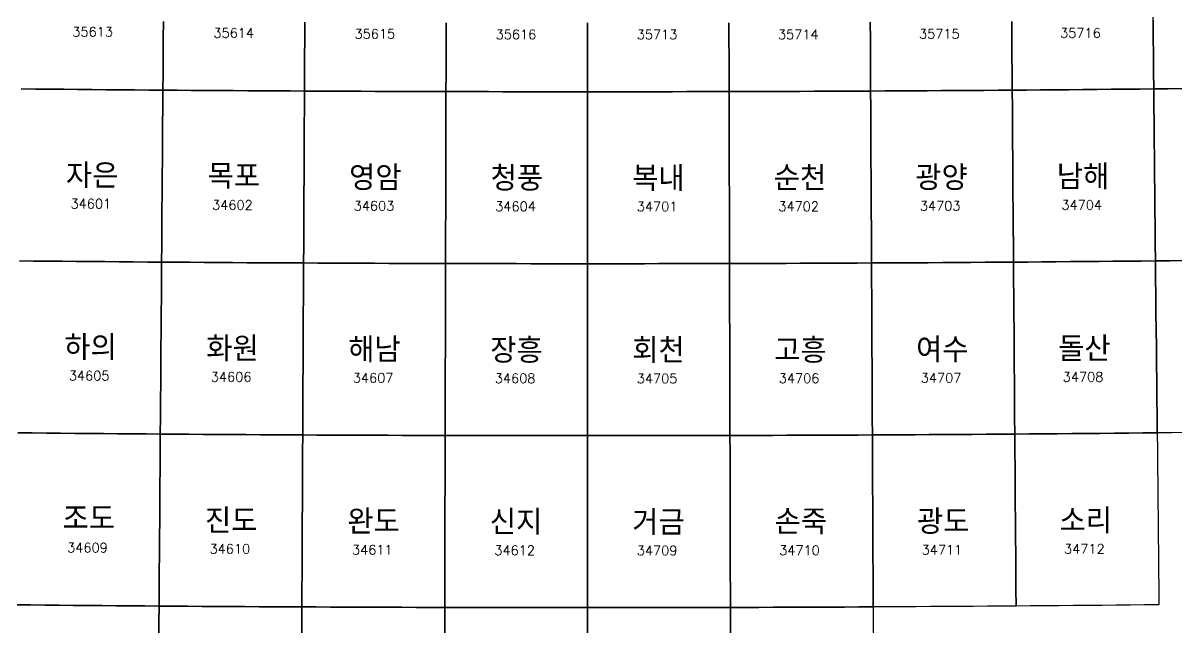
# Model space of a CAD drawing. Extents: x 14422 to 448761, y 61889 to 684321.
# Drawn here: x 108989 to 294865, y 180777 to 278172 of the extents above; entities that cross this region are included whole.
import ezdxf
from ezdxf.enums import TextEntityAlignment as Align

# ---------------------------------------------------------------- set-up
doc = ezdxf.new("R2010")
doc.units = 0
doc.header["$MEASUREMENT"] = 0
for name, color, linetype in [('G50', 7, 'CONTINUOUS'), ('N50000', 7, 'CONTINUOUS'), ('T50000', 250, 'CONTINUOUS')]:
    doc.layers.add(name, color=color, linetype=linetype)
doc.styles.add('GHS', font='romans.shx', dxfattribs={"bigfont": 'GHS.SHX'})

msp = doc.modelspace()

# ---------------------------------------------------------------- linework, layer by layer
at = {"layer": 'G50', "linetype": 'Continuous'}
for points in [[(295854.43, 267598.7), (293572.09, 267575), (291289.76, 267551.84), (291261.99, 270325.52), (291234.19, 273099.19), (291206.38, 275872.87), (291178.56, 278646.58), (291150.71, 281420.3), (291122.83, 284194.02), (291094.95, 286967.73), (291067.05, 289741.48), (291039.14, 292515.23), (291011.21, 295289.02), (293286.56, 295312.22), (295561.93, 295336)], [(131616.61, 278446.39), (131595.73, 275672.76), (131574.88, 272899.13), (131554.03, 270125.52), (131533.2, 267351.92), (129250.92, 267369.34), (126968.65, 267387.33), (124686.36, 267405.9), (122404.07, 267425.04), (120121.78, 267444.74), (117839.48, 267465.02), (115557.18, 267485.87), (113274.87, 267507.29), (110992.55, 267529.29), (108710.23, 267551.85)], [(154411.32, 278303.41), (154397.4, 275529.82), (154383.5, 272756.24), (154369.6, 269982.67), (154355.72, 267209.12), (152073.48, 267220.83), (149791.24, 267233.11), (147509, 267245.96), (145226.75, 267259.38), (142944.5, 267273.38), (140662.25, 267287.94), (138379.99, 267303.08), (136097.73, 267318.79), (133815.47, 267335.07), (131533.2, 267351.92), (131554.03, 270125.52), (131574.88, 272899.13), (131595.73, 275672.76), (131616.61, 278446.39)], [(177205.73, 278217.63), (177198.78, 275444.06), (177191.82, 272670.51), (177184.88, 269896.97), (177177.93, 267123.44), (174895.72, 267129.44), (172613.51, 267136.01), (170331.29, 267143.15), (168049.07, 267150.86), (165766.85, 267159.14), (163484.63, 267167.99), (161202.41, 267177.42), (158920.18, 267187.41), (156637.95, 267197.98), (154355.72, 267209.12), (154369.6, 269982.67), (154383.5, 272756.24), (154397.4, 275529.82), (154411.32, 278303.41)], [(222794.27, 278217.63), (222801.22, 275444.06), (222808.18, 272670.51), (222815.12, 269896.97), (222822.07, 267123.44), (220539.86, 267118.01), (218257.65, 267113.16), (215975.44, 267108.88), (213693.23, 267105.16), (211411.02, 267102.02), (209128.82, 267099.45), (206846.61, 267097.45), (204564.41, 267096.02), (202282.2, 267095.17), (200000, 267094.88), (200000, 269868.4), (200000, 272641.93), (200000, 275415.48), (200000, 278189.03)], [(245588.68, 278303.41), (245602.6, 275529.82), (245616.5, 272756.24), (245630.4, 269982.67), (245644.28, 267209.12), (243362.05, 267197.98), (241079.82, 267187.41), (238797.59, 267177.42), (236515.37, 267167.99), (234233.15, 267159.14), (231950.93, 267150.86), (229668.71, 267143.15), (227386.49, 267136.01), (225104.28, 267129.44), (222822.07, 267123.44), (222815.12, 269896.97), (222808.18, 272670.51), (222801.22, 275444.06), (222794.27, 278217.63)], [(268383.39, 278446.39), (268404.27, 275672.76), (268425.12, 272899.13), (268445.97, 270125.52), (268466.8, 267351.92), (266184.53, 267335.07), (263902.27, 267318.79), (261620.01, 267303.08), (259337.75, 267287.94), (257055.5, 267273.38), (254773.25, 267259.38), (252491, 267245.96), (250208.76, 267233.11), (247926.52, 267220.83), (245644.28, 267209.12), (245630.4, 269982.67), (245616.5, 272756.24), (245602.6, 275529.82), (245588.68, 278303.41)], [(291178.55, 278646.58), (291206.38, 275872.88), (291234.2, 273099.19), (291261.99, 270325.52), (291289.77, 267551.85), (289007.45, 267529.29), (286725.13, 267507.29), (284442.82, 267485.87), (282160.52, 267465.02), (279878.22, 267444.74), (277595.93, 267425.04), (275313.64, 267405.9), (273031.35, 267387.33), (270749.08, 267369.34), (268466.8, 267351.92), (268445.97, 270125.52), (268425.12, 272899.13), (268404.27, 275672.76), (268383.39, 278446.39)], [(108710.23, 267551.85), (110992.55, 267529.29), (113274.87, 267507.29), (115557.18, 267485.87), (117839.48, 267465.02), (120121.78, 267444.74), (122404.07, 267425.04), (124686.36, 267405.9), (126968.65, 267387.33), (129250.92, 267369.34), (131533.2, 267351.92), (131512.38, 264578.33), (131491.57, 261804.75), (131470.78, 259031.18), (131450, 256257.62), (131429.23, 253484.08), (131408.48, 250710.54), (131387.74, 247937.02), (131367.01, 245163.51), (131346.3, 242390.01), (131325.6, 239616.52), (129036.4, 239633.88), (126747.2, 239651.82), (124458, 239670.32), (122168.78, 239689.4), (119879.57, 239709.04), (117590.35, 239729.26), (115301.12, 239750.04), (113011.89, 239771.39), (110722.65, 239793.31), (108433.41, 239815.8)], [(296145.1, 239862.5), (293855.84, 239838.87), (291566.59, 239815.8), (291538.98, 242589.36), (291511.36, 245362.94), (291483.73, 248136.5), (291456.07, 250910.09), (291428.4, 253683.69), (291400.7, 256457.3), (291373, 259230.92), (291345.27, 262004.55), (291317.53, 264778.2), (291289.76, 267551.84), (293572.09, 267575), (295854.43, 267598.7)], [(108433.41, 239815.8), (110722.65, 239793.31), (113011.89, 239771.39), (115301.12, 239750.04), (117590.35, 239729.26), (119879.57, 239709.04), (122168.78, 239689.4), (124458, 239670.32), (126747.2, 239651.82), (129036.4, 239633.88), (131325.6, 239616.52), (131304.91, 236843.04), (131284.23, 234069.57), (131263.57, 231296.12), (131242.92, 228522.67), (131222.29, 225749.24), (131201.66, 222975.81), (131181.05, 220202.4), (131160.46, 217429), (131139.87, 214655.61), (131119.3, 211882.24), (128823.23, 211899.55), (126527.15, 211917.42), (124231.07, 211935.86), (121934.98, 211954.88), (119638.89, 211974.45), (117342.79, 211994.6), (115046.68, 212015.32), (112750.57, 212036.6), (110454.46, 212058.45), (108158.33, 212080.86)], [(296433.93, 212127.41), (294137.8, 212103.86), (291841.66, 212080.86), (291814.23, 214854.31), (291786.79, 217627.76), (291759.33, 220401.23), (291731.84, 223174.71), (291704.34, 225948.2), (291676.83, 228721.7), (291649.3, 231495.2), (291621.74, 234268.73), (291594.17, 237042.27), (291566.59, 239815.8), (293855.84, 239838.87), (296145.1, 239862.5)], [(108158.33, 212080.86), (110454.46, 212058.45), (112750.57, 212036.6), (115046.68, 212015.32), (117342.79, 211994.6), (119638.89, 211974.45), (121934.98, 211954.88), (124231.07, 211935.86), (126527.15, 211917.42), (128823.23, 211899.55), (131119.3, 211882.24), (131098.75, 209108.87), (131078.2, 206335.51), (131057.67, 203562.17), (131037.15, 200788.84), (131016.65, 198015.52), (130996.16, 195242.21), (130975.68, 192468.91), (130955.21, 189695.62), (130934.76, 186922.34), (130914.32, 184149.07), (128611.42, 184166.32), (126308.51, 184184.14), (124005.59, 184202.52), (121702.67, 184221.47), (119399.74, 184240.98), (117096.8, 184261.06), (114793.86, 184281.7), (112490.92, 184302.91), (110187.97, 184324.68), (107885.01, 184347.03)], [(107830.56, 178800.39), (107857.77, 181573.7), (107885.01, 184347.03), (110187.97, 184324.68), (112490.92, 184302.91), (114793.86, 184281.7), (117096.8, 184261.06), (119399.74, 184240.98), (121702.67, 184221.47), (124005.59, 184202.52), (126308.51, 184184.14), (128611.42, 184166.32), (130914.32, 184149.07), (130893.9, 181375.82), (130873.49, 178602.57)], [(130873.49, 178602.57), (130893.9, 181375.82), (130914.32, 184149.07), (133217.23, 184132.39), (135520.12, 184116.27), (137823.02, 184100.72), (140125.9, 184085.73), (142428.79, 184071.31), (144731.67, 184057.46), (147034.55, 184044.16), (149337.42, 184031.44), (151640.29, 184019.28), (153943.15, 184007.69), (153929.54, 181234.48), (153915.93, 178461.29)], [(153915.93, 178461.29), (153929.54, 181234.48), (153943.15, 184007.69), (156246.02, 183996.66), (158548.87, 183986.2), (160851.73, 183976.3), (163154.58, 183966.97), (165457.44, 183958.2), (167760.28, 183950), (170063.13, 183942.37), (172365.97, 183935.3), (174668.82, 183928.8), (176971.66, 183922.86), (176964.85, 181149.68), (176958.05, 178376.52)], [(176958.05, 178376.52), (176964.85, 181149.68), (176971.66, 183922.86), (179274.5, 183917.49), (181577.33, 183912.68), (183880.17, 183908.44), (186183, 183904.76), (188485.84, 183901.65), (190788.67, 183899.11), (193091.5, 183897.13), (195394.34, 183895.72), (197697.17, 183894.87), (200000, 183894.58), (200000, 181121.42), (200000, 178348.26)], [(200000, 178348.26), (200000, 181121.42), (200000, 183894.58), (202302.83, 183894.87), (204605.66, 183895.72), (206908.5, 183897.13), (209211.33, 183899.11), (211514.16, 183901.65), (213817, 183904.76), (216119.83, 183908.44), (218422.67, 183912.68), (220725.5, 183917.49), (223028.34, 183922.86), (223035.15, 181149.68), (223041.95, 178376.52)], [(223041.95, 178376.52), (223035.15, 181149.68), (223028.34, 183922.86), (225331.18, 183928.8), (227634.03, 183935.3), (229936.87, 183942.37), (232239.72, 183950), (234542.56, 183958.2), (236845.42, 183966.97), (239148.27, 183976.3), (241451.13, 183986.2), (243753.98, 183996.66), (246056.85, 184007.69), (246070.46, 181234.48), (246084.07, 178461.29)]]:
    msp.add_lwpolyline(points, dxfattribs=at)
at = {"layer": 'G50', "color": 1, "linetype": 'Continuous'}
msp.add_lwpolyline([(200000, 278189.03), (200000, 275415.48), (200000, 272641.93), (200000, 269868.4), (200000, 267094.88), (197717.8, 267095.17), (195435.59, 267096.02), (193153.39, 267097.45), (190871.18, 267099.45), (188588.98, 267102.02), (186306.77, 267105.16), (184024.56, 267108.88), (181742.35, 267113.16), (179460.14, 267118.01), (177177.93, 267123.44), (177184.88, 269896.97), (177191.82, 272670.51), (177198.78, 275444.06), (177205.73, 278217.63)], dxfattribs=at)
at = {"layer": 'G50', "linetype": 'Continuous'}
for points in [[(131533.2, 267351.92), (133815.47, 267335.07), (136097.73, 267318.79), (138379.99, 267303.08), (140662.25, 267287.94), (142944.5, 267273.38), (145226.75, 267259.38), (147509, 267245.96), (149791.24, 267233.11), (152073.48, 267220.83), (154355.72, 267209.12), (154341.84, 264435.57), (154327.97, 261662.04), (154314.11, 258888.52), (154300.25, 256115.01), (154286.41, 253341.51), (154272.57, 250568.02), (154258.75, 247794.54), (154244.93, 245021.07), (154231.12, 242247.62), (154217.32, 239474.18), (151928.16, 239485.85), (149639, 239498.09), (147349.84, 239510.9), (145060.68, 239524.28), (142771.51, 239538.23), (140482.33, 239552.75), (138193.15, 239567.84), (135903.97, 239583.49), (133614.79, 239599.72), (131325.6, 239616.52), (131346.3, 242390.01), (131367.01, 245163.51), (131387.74, 247937.02), (131408.48, 250710.54), (131429.23, 253484.08), (131450, 256257.62), (131470.78, 259031.18), (131491.57, 261804.75), (131512.38, 264578.33)], [(154355.72, 267209.12), (156637.95, 267197.98), (158920.18, 267187.41), (161202.41, 267177.42), (163484.63, 267167.99), (165766.85, 267159.14), (168049.07, 267150.86), (170331.29, 267143.15), (172613.51, 267136.01), (174895.72, 267129.44), (177177.93, 267123.44), (177170.99, 264349.92), (177164.06, 261576.42), (177157.13, 258802.92), (177150.2, 256029.44), (177143.28, 253255.97), (177136.36, 250482.51), (177129.45, 247709.06), (177122.54, 244935.62), (177115.64, 242162.19), (177108.74, 239388.78), (174819.6, 239394.75), (172530.47, 239401.3), (170241.34, 239408.42), (167952.2, 239416.1), (165663.06, 239424.36), (163373.92, 239433.18), (161084.77, 239442.58), (158795.62, 239452.54), (156506.47, 239463.08), (154217.32, 239474.18), (154231.12, 242247.62), (154244.93, 245021.07), (154258.75, 247794.54), (154272.57, 250568.02), (154286.41, 253341.51), (154300.25, 256115.01), (154314.11, 258888.52), (154327.97, 261662.04), (154341.84, 264435.57)], [(177177.93, 267123.44), (179460.14, 267118.01), (181742.35, 267113.16), (184024.56, 267108.88), (186306.77, 267105.16), (188588.98, 267102.02), (190871.18, 267099.45), (193153.39, 267097.45), (195435.59, 267096.02), (197717.8, 267095.17), (200000, 267094.88), (200000, 264321.37), (200000, 261547.88), (200000, 258774.39), (200000, 256000.92), (200000, 253227.45), (200000, 250454), (200000, 247680.56), (200000, 244907.13), (200000, 242133.72), (200000, 239360.31), (197710.88, 239360.6), (195421.75, 239361.45), (193132.63, 239362.87), (190843.5, 239364.87), (188554.38, 239367.43), (186265.25, 239370.56), (183976.13, 239374.26), (181687, 239378.53), (179397.87, 239383.37), (177108.74, 239388.78), (177115.64, 242162.19), (177122.54, 244935.62), (177129.45, 247709.06), (177136.36, 250482.51), (177143.28, 253255.97), (177150.2, 256029.44), (177157.13, 258802.92), (177164.06, 261576.42), (177170.99, 264349.92)], [(200000, 267094.88), (202282.2, 267095.17), (204564.41, 267096.02), (206846.61, 267097.45), (209128.82, 267099.45), (211411.02, 267102.02), (213693.23, 267105.16), (215975.44, 267108.88), (218257.65, 267113.16), (220539.86, 267118.01), (222822.07, 267123.44), (222829.01, 264349.92), (222835.94, 261576.42), (222842.87, 258802.92), (222849.8, 256029.44), (222856.72, 253255.97), (222863.64, 250482.51), (222870.55, 247709.06), (222877.46, 244935.62), (222884.36, 242162.19), (222891.26, 239388.78), (220602.13, 239383.37), (218313, 239378.53), (216023.87, 239374.26), (213734.75, 239370.56), (211445.62, 239367.43), (209156.5, 239364.87), (206867.37, 239362.87), (204578.25, 239361.45), (202289.12, 239360.6), (200000, 239360.31), (200000, 242133.72), (200000, 244907.13), (200000, 247680.56), (200000, 250454), (200000, 253227.45), (200000, 256000.92), (200000, 258774.39), (200000, 261547.88), (200000, 264321.37)], [(222822.07, 267123.44), (225104.28, 267129.44), (227386.49, 267136.01), (229668.71, 267143.15), (231950.93, 267150.86), (234233.15, 267159.14), (236515.37, 267167.99), (238797.59, 267177.42), (241079.82, 267187.41), (243362.05, 267197.98), (245644.28, 267209.12), (245658.16, 264435.57), (245672.03, 261662.04), (245685.89, 258888.52), (245699.75, 256115.01), (245713.59, 253341.51), (245727.43, 250568.02), (245741.25, 247794.54), (245755.07, 245021.07), (245768.88, 242247.62), (245782.68, 239474.18), (243493.53, 239463.08), (241204.38, 239452.54), (238915.23, 239442.58), (236626.08, 239433.18), (234336.94, 239424.36), (232047.8, 239416.1), (229758.66, 239408.42), (227469.53, 239401.3), (225180.4, 239394.75), (222891.26, 239388.78), (222884.36, 242162.19), (222877.46, 244935.62), (222870.55, 247709.06), (222863.64, 250482.51), (222856.72, 253255.97), (222849.8, 256029.44), (222842.87, 258802.92), (222835.94, 261576.42), (222829.01, 264349.92)], [(245644.28, 267209.12), (247926.52, 267220.83), (250208.76, 267233.11), (252491, 267245.96), (254773.25, 267259.38), (257055.5, 267273.38), (259337.75, 267287.94), (261620.01, 267303.08), (263902.27, 267318.79), (266184.53, 267335.07), (268466.8, 267351.92), (268487.62, 264578.33), (268508.43, 261804.75), (268529.22, 259031.18), (268550, 256257.62), (268570.77, 253484.08), (268591.52, 250710.54), (268612.26, 247937.02), (268632.99, 245163.51), (268653.7, 242390.01), (268674.4, 239616.52), (266385.21, 239599.72), (264096.03, 239583.49), (261806.85, 239567.84), (259517.67, 239552.75), (257228.49, 239538.23), (254939.32, 239524.28), (252650.16, 239510.9), (250361, 239498.09), (248071.84, 239485.85), (245782.68, 239474.18), (245768.88, 242247.62), (245755.07, 245021.07), (245741.25, 247794.54), (245727.43, 250568.02), (245713.59, 253341.51), (245699.75, 256115.01), (245685.89, 258888.52), (245672.03, 261662.04), (245658.16, 264435.57)], [(268466.8, 267351.92), (270749.08, 267369.34), (273031.35, 267387.33), (275313.64, 267405.9), (277595.93, 267425.04), (279878.22, 267444.74), (282160.52, 267465.02), (284442.82, 267485.87), (286725.13, 267507.29), (289007.45, 267529.29), (291289.77, 267551.85), (291317.53, 264778.2), (291345.27, 262004.55), (291373, 259230.92), (291400.71, 256457.3), (291428.4, 253683.69), (291456.07, 250910.09), (291483.73, 248136.5), (291511.37, 245362.93), (291538.99, 242589.36), (291566.59, 239815.8), (289277.35, 239793.31), (286988.11, 239771.39), (284698.88, 239750.04), (282409.65, 239729.26), (280120.43, 239709.04), (277831.22, 239689.4), (275542, 239670.32), (273252.8, 239651.82), (270963.6, 239633.88), (268674.4, 239616.52), (268653.7, 242390.01), (268632.99, 245163.51), (268612.26, 247937.02), (268591.52, 250710.54), (268570.77, 253484.08), (268550, 256257.62), (268529.22, 259031.18), (268508.43, 261804.75), (268487.62, 264578.33)], [(268674.4, 239616.52), (270963.6, 239633.88), (273252.8, 239651.82), (275542, 239670.32), (277831.22, 239689.4), (280120.43, 239709.04), (282409.65, 239729.26), (284698.88, 239750.04), (286988.11, 239771.39), (289277.35, 239793.31), (291566.59, 239815.8), (291594.18, 237042.26), (291621.75, 234268.73), (291649.3, 231495.21), (291676.83, 228721.7), (291704.35, 225948.2), (291731.85, 223174.71), (291759.33, 220401.23), (291786.79, 217627.76), (291814.24, 214854.31), (291841.67, 212080.86), (289545.54, 212058.45), (287249.43, 212036.6), (284953.32, 212015.32), (282657.21, 211994.6), (280361.11, 211974.45), (278065.02, 211954.88), (275768.93, 211935.86), (273472.85, 211917.42), (271176.77, 211899.55), (268880.7, 211882.24), (268860.13, 214655.61), (268839.54, 217429), (268818.95, 220202.4), (268798.34, 222975.81), (268777.71, 225749.24), (268757.08, 228522.67), (268736.43, 231296.12), (268715.77, 234069.57), (268695.09, 236843.04)], [(131325.6, 239616.52), (133614.79, 239599.72), (135903.97, 239583.49), (138193.15, 239567.84), (140482.33, 239552.75), (142771.51, 239538.23), (145060.68, 239524.28), (147349.84, 239510.9), (149639, 239498.09), (151928.16, 239485.85), (154217.32, 239474.18), (154203.53, 236700.75), (154189.75, 233927.33), (154175.97, 231153.92), (154162.21, 228380.52), (154148.45, 225607.13), (154134.7, 222833.76), (154120.96, 220060.39), (154107.23, 217287.04), (154093.51, 214513.7), (154079.8, 211740.37), (151783.77, 211752), (149487.73, 211764.2), (147191.69, 211776.97), (144895.65, 211790.31), (142599.6, 211804.21), (140303.55, 211818.68), (138007.49, 211833.72), (135711.43, 211849.32), (133415.37, 211865.5), (131119.3, 211882.24), (131139.87, 214655.61), (131160.46, 217429), (131181.05, 220202.4), (131201.66, 222975.81), (131222.29, 225749.24), (131242.92, 228522.67), (131263.57, 231296.12), (131284.23, 234069.57), (131304.91, 236843.04)], [(154217.32, 239474.18), (156506.47, 239463.08), (158795.62, 239452.54), (161084.77, 239442.58), (163373.92, 239433.18), (165663.06, 239424.36), (167952.2, 239416.1), (170241.34, 239408.42), (172530.47, 239401.3), (174819.6, 239394.75), (177108.74, 239388.78), (177101.84, 236615.37), (177094.95, 233841.98), (177088.06, 231068.6), (177081.18, 228295.23), (177074.3, 225521.87), (177067.43, 222748.53), (177060.56, 219975.19), (177053.7, 217201.87), (177046.83, 214428.55), (177039.98, 211655.25), (174743.97, 211661.21), (172447.96, 211667.73), (170151.95, 211674.83), (167855.93, 211682.49), (165559.92, 211690.72), (163263.9, 211699.51), (160967.88, 211708.87), (158671.85, 211718.81), (156375.83, 211729.3), (154079.8, 211740.37), (154093.51, 214513.7), (154107.23, 217287.04), (154120.96, 220060.39), (154134.7, 222833.76), (154148.45, 225607.13), (154162.21, 228380.52), (154175.97, 231153.92), (154189.75, 233927.33), (154203.53, 236700.75)], [(177108.74, 239388.78), (179397.87, 239383.37), (181687, 239378.53), (183976.13, 239374.26), (186265.25, 239370.56), (188554.38, 239367.43), (190843.5, 239364.87), (193132.63, 239362.87), (195421.75, 239361.45), (197710.88, 239360.6), (200000, 239360.31), (200000, 236586.92), (200000, 233813.53), (200000, 231040.16), (200000, 228266.8), (200000, 225493.45), (200000, 222720.12), (200000, 219946.79), (200000, 217173.47), (200000, 214400.17), (200000, 211626.88), (197704, 211627.16), (195408, 211628.01), (193112, 211629.43), (190816, 211631.42), (188520, 211633.97), (186224, 211637.09), (183927.99, 211640.78), (181631.99, 211645.04), (179335.98, 211649.86), (177039.98, 211655.25), (177046.83, 214428.55), (177053.7, 217201.87), (177060.56, 219975.19), (177067.43, 222748.53), (177074.3, 225521.87), (177081.18, 228295.23), (177088.06, 231068.6), (177094.95, 233841.98), (177101.84, 236615.37)], [(200000, 239360.31), (202289.12, 239360.6), (204578.25, 239361.45), (206867.37, 239362.87), (209156.5, 239364.87), (211445.62, 239367.43), (213734.75, 239370.56), (216023.87, 239374.26), (218313, 239378.53), (220602.13, 239383.37), (222891.26, 239388.78), (222898.16, 236615.37), (222905.05, 233841.98), (222911.94, 231068.6), (222918.82, 228295.23), (222925.7, 225521.87), (222932.57, 222748.53), (222939.44, 219975.19), (222946.3, 217201.87), (222953.17, 214428.55), (222960.02, 211655.25), (220664.02, 211649.86), (218368.01, 211645.04), (216072.01, 211640.78), (213776, 211637.09), (211480, 211633.97), (209184, 211631.42), (206888, 211629.43), (204592, 211628.01), (202296, 211627.16), (200000, 211626.88), (200000, 214400.17), (200000, 217173.47), (200000, 219946.79), (200000, 222720.12), (200000, 225493.45), (200000, 228266.8), (200000, 231040.16), (200000, 233813.53), (200000, 236586.92)], [(222891.26, 239388.78), (225180.4, 239394.75), (227469.53, 239401.3), (229758.66, 239408.42), (232047.8, 239416.1), (234336.94, 239424.36), (236626.08, 239433.18), (238915.23, 239442.58), (241204.38, 239452.54), (243493.53, 239463.08), (245782.68, 239474.18), (245796.47, 236700.75), (245810.25, 233927.33), (245824.03, 231153.92), (245837.79, 228380.52), (245851.55, 225607.13), (245865.3, 222833.76), (245879.04, 220060.39), (245892.77, 217287.04), (245906.49, 214513.7), (245920.2, 211740.37), (243624.17, 211729.3), (241328.15, 211718.81), (239032.12, 211708.87), (236736.1, 211699.51), (234440.08, 211690.72), (232144.07, 211682.49), (229848.05, 211674.83), (227552.04, 211667.73), (225256.03, 211661.21), (222960.02, 211655.25), (222953.17, 214428.55), (222946.3, 217201.87), (222939.44, 219975.19), (222932.57, 222748.53), (222925.7, 225521.87), (222918.82, 228295.23), (222911.94, 231068.6), (222905.05, 233841.98), (222898.16, 236615.37)], [(245782.68, 239474.18), (248071.84, 239485.85), (250361, 239498.09), (252650.16, 239510.9), (254939.32, 239524.28), (257228.49, 239538.23), (259517.67, 239552.75), (261806.85, 239567.84), (264096.03, 239583.49), (266385.21, 239599.72), (268674.4, 239616.52), (268695.09, 236843.04), (268715.77, 234069.57), (268736.43, 231296.12), (268757.08, 228522.67), (268777.71, 225749.24), (268798.34, 222975.81), (268818.95, 220202.4), (268839.54, 217429), (268860.13, 214655.61), (268880.7, 211882.24), (266584.63, 211865.5), (264288.57, 211849.32), (261992.51, 211833.72), (259696.45, 211818.68), (257400.4, 211804.21), (255104.35, 211790.31), (252808.31, 211776.97), (250512.27, 211764.2), (248216.23, 211752), (245920.2, 211740.37), (245906.49, 214513.7), (245892.77, 217287.04), (245879.04, 220060.39), (245865.3, 222833.76), (245851.55, 225607.13), (245837.79, 228380.52), (245824.03, 231153.92), (245810.25, 233927.33), (245796.47, 236700.75)], [(268880.7, 211882.24), (271176.77, 211899.55), (273472.85, 211917.42), (275768.93, 211935.86), (278065.02, 211954.88), (280361.11, 211974.45), (282657.21, 211994.6), (284953.32, 212015.32), (287249.43, 212036.6), (289545.54, 212058.45), (291841.67, 212080.86), (291869.08, 209307.43), (291896.47, 206534.01), (291923.85, 203760.6), (291951.21, 200987.2), (291978.55, 198213.81), (292005.87, 195440.43), (292033.18, 192667.06), (292060.47, 189893.71), (292087.74, 187120.36), (292114.99, 184347.03), (289812.03, 184324.68), (287509.08, 184302.91), (285206.14, 184281.7), (282903.2, 184261.06), (280600.26, 184240.98), (278297.33, 184221.47), (275994.41, 184202.52), (273691.49, 184184.14), (271388.58, 184166.32), (269085.68, 184149.07), (269065.24, 186922.34), (269044.79, 189695.62), (269024.32, 192468.91), (269003.84, 195242.21), (268983.35, 198015.52), (268962.85, 200788.84), (268942.33, 203562.17), (268921.8, 206335.51), (268901.25, 209108.87)], [(131119.3, 211882.24), (133415.37, 211865.5), (135711.43, 211849.32), (138007.49, 211833.72), (140303.55, 211818.68), (142599.6, 211804.21), (144895.65, 211790.31), (147191.69, 211776.97), (149487.73, 211764.2), (151783.77, 211752), (154079.8, 211740.37), (154066.09, 208967.05), (154052.4, 206193.74), (154038.71, 203420.45), (154025.04, 200647.16), (154011.37, 197873.89), (153997.71, 195100.63), (153984.05, 192327.37), (153970.41, 189554.13), (153956.78, 186780.91), (153943.15, 184007.69), (151640.29, 184019.28), (149337.42, 184031.44), (147034.55, 184044.16), (144731.67, 184057.46), (142428.79, 184071.31), (140125.9, 184085.73), (137823.02, 184100.72), (135520.12, 184116.27), (133217.23, 184132.39), (130914.32, 184149.07), (130934.76, 186922.34), (130955.21, 189695.62), (130975.68, 192468.91), (130996.16, 195242.21), (131016.65, 198015.52), (131037.15, 200788.84), (131057.67, 203562.17), (131078.2, 206335.51), (131098.75, 209108.87)], [(154079.8, 211740.37), (156375.83, 211729.3), (158671.85, 211718.81), (160967.88, 211708.87), (163263.9, 211699.51), (165559.92, 211690.72), (167855.93, 211682.49), (170151.95, 211674.83), (172447.96, 211667.73), (174743.97, 211661.21), (177039.98, 211655.25), (177033.13, 208881.96), (177026.28, 206108.68), (177019.44, 203335.41), (177012.6, 200562.16), (177005.76, 197788.91), (176998.93, 195015.68), (176992.11, 192242.46), (176985.29, 189469.25), (176978.47, 186696.05), (176971.66, 183922.86), (174668.82, 183928.8), (172365.97, 183935.3), (170063.13, 183942.37), (167760.28, 183950), (165457.44, 183958.2), (163154.58, 183966.97), (160851.73, 183976.3), (158548.87, 183986.2), (156246.02, 183996.66), (153943.15, 184007.69), (153956.78, 186780.91), (153970.41, 189554.13), (153984.05, 192327.37), (153997.71, 195100.63), (154011.37, 197873.89), (154025.04, 200647.16), (154038.71, 203420.45), (154052.4, 206193.74), (154066.09, 208967.05)], [(177039.98, 211655.25), (179335.98, 211649.86), (181631.99, 211645.04), (183927.99, 211640.78), (186224, 211637.09), (188520, 211633.97), (190816, 211631.42), (193112, 211629.43), (195408, 211628.01), (197704, 211627.16), (200000, 211626.88), (200000, 208853.6), (200000, 206080.33), (200000, 203307.07), (200000, 200533.83), (200000, 197760.59), (200000, 194987.37), (200000, 192214.15), (200000, 189440.95), (200000, 186667.76), (200000, 183894.58), (197697.17, 183894.87), (195394.34, 183895.72), (193091.5, 183897.13), (190788.67, 183899.11), (188485.84, 183901.65), (186183, 183904.76), (183880.17, 183908.44), (181577.33, 183912.68), (179274.5, 183917.49), (176971.66, 183922.86), (176978.47, 186696.05), (176985.29, 189469.25), (176992.11, 192242.46), (176998.93, 195015.68), (177005.76, 197788.91), (177012.6, 200562.16), (177019.44, 203335.41), (177026.28, 206108.68), (177033.13, 208881.96)], [(200000, 211626.88), (202296, 211627.16), (204592, 211628.01), (206888, 211629.43), (209184, 211631.42), (211480, 211633.97), (213776, 211637.09), (216072.01, 211640.78), (218368.01, 211645.04), (220664.02, 211649.86), (222960.02, 211655.25), (222966.87, 208881.96), (222973.72, 206108.68), (222980.56, 203335.41), (222987.4, 200562.16), (222994.24, 197788.91), (223001.07, 195015.68), (223007.89, 192242.46), (223014.71, 189469.25), (223021.53, 186696.05), (223028.34, 183922.86), (220725.5, 183917.49), (218422.67, 183912.68), (216119.83, 183908.44), (213817, 183904.76), (211514.16, 183901.65), (209211.33, 183899.11), (206908.5, 183897.13), (204605.66, 183895.72), (202302.83, 183894.87), (200000, 183894.58), (200000, 186667.76), (200000, 189440.95), (200000, 192214.15), (200000, 194987.37), (200000, 197760.59), (200000, 200533.83), (200000, 203307.07), (200000, 206080.33), (200000, 208853.6)], [(222960.02, 211655.25), (225256.03, 211661.21), (227552.04, 211667.73), (229848.05, 211674.83), (232144.07, 211682.49), (234440.08, 211690.72), (236736.1, 211699.51), (239032.12, 211708.87), (241328.15, 211718.81), (243624.17, 211729.3), (245920.2, 211740.37), (245933.91, 208967.05), (245947.6, 206193.74), (245961.29, 203420.45), (245974.96, 200647.16), (245988.63, 197873.89), (246002.29, 195100.63), (246015.95, 192327.37), (246029.59, 189554.13), (246043.22, 186780.91), (246056.85, 184007.69), (243753.98, 183996.66), (241451.13, 183986.2), (239148.27, 183976.3), (236845.42, 183966.97), (234542.56, 183958.2), (232239.72, 183950), (229936.87, 183942.37), (227634.03, 183935.3), (225331.18, 183928.8), (223028.34, 183922.86), (223021.53, 186696.05), (223014.71, 189469.25), (223007.89, 192242.46), (223001.07, 195015.68), (222994.24, 197788.91), (222987.4, 200562.16), (222980.56, 203335.41), (222973.72, 206108.68), (222966.87, 208881.96)], [(245920.2, 211740.37), (248216.23, 211752), (250512.27, 211764.2), (252808.31, 211776.97), (255104.35, 211790.31), (257400.4, 211804.21), (259696.45, 211818.68), (261992.51, 211833.72), (264288.57, 211849.32), (266584.63, 211865.5), (268880.7, 211882.24), (268901.25, 209108.87), (268921.8, 206335.51), (268942.33, 203562.17), (268962.85, 200788.84), (268983.35, 198015.52), (269003.84, 195242.21), (269024.32, 192468.91), (269044.79, 189695.62), (269065.24, 186922.34), (269085.68, 184149.07), (266782.77, 184132.39), (264479.88, 184116.27), (262176.98, 184100.72), (259874.1, 184085.73), (257571.21, 184071.31), (255268.33, 184057.46), (252965.45, 184044.16), (250662.58, 184031.44), (248359.71, 184019.28), (246056.85, 184007.69), (246043.22, 186780.91), (246029.59, 189554.13), (246015.95, 192327.37), (246002.29, 195100.63), (245988.63, 197873.89), (245974.96, 200647.16), (245961.29, 203420.45), (245947.6, 206193.74), (245933.91, 208967.05)]]:
    msp.add_lwpolyline(points, close=True, dxfattribs=at)

# ---------------------------------------------------------------- texts
at = {"layer": 'N50000', "color": 7, "style": 'GHS'}
for s, p in [('35613', (116924.96, 276005.68)), ('35614', (139678.29, 275805.11)), ('35615', (162431.16, 275661.85)), ('35616', (185183.74, 275575.91)), ('35713', (207936.18, 275547.26)), ('35714', (230688.62, 275575.91)), ('35715', (253441.2, 275661.85)), ('35716', (276194.07, 275805.11)), ('34601', (116646.4, 248268.51)), ('34602', (139469.37, 248068.58)), ('34603', (162291.89, 247925.78)), ('34604', (185114.1, 247840.1)), ('34701', (207936.17, 247811.54)), ('34702', (230758.24, 247840.1)), ('34703', (253580.45, 247925.78)), ('34704', (276402.97, 248068.58)), ('34605', (116369.58, 220532.46)), ('34606', (139261.77, 220333.18)), ('34607', (162153.49, 220190.84)), ('34608', (185044.91, 220105.44)), ('34705', (207936.17, 220076.97)), ('34706', (230827.43, 220105.44)), ('34707', (253718.85, 220190.84)), ('34708', (276610.57, 220333.18)), ('34609', (116094.5, 192797.52)), ('34610', (139055.47, 192598.9)), ('34611', (162015.97, 192457.03)), ('34612', (184976.15, 192371.91)), ('34709', (207936.17, 192343.54)), ('34710', (230896.19, 192371.91)), ('34711', (253856.37, 192457.03)), ('34712', (276816.87, 192598.9))]:
    msp.add_text(s, height=1528.44, dxfattribs=at).set_placement(p)
at = {"layer": 'T50000', "style": 'GHS'}
for s, p in [('자은', (120138.5, 253719.81)), ('목포', (142961.47, 253519.88)), ('영암', (165783.99, 253377.08)), ('청풍', (188606.2, 253291.4)), ('복내', (211428.27, 253262.84)), ('순천', (234250.34, 253291.4)), ('광양', (257072.55, 253377.08)), ('남해', (279895.07, 253519.88)), ('하의', (119861.68, 225983.76)), ('화원', (142753.87, 225784.48)), ('해남', (165645.59, 225642.14)), ('장흥', (188537.01, 225556.74)), ('회천', (211428.27, 225528.27)), ('고흥', (234319.53, 225556.74)), ('여수', (257210.95, 225642.14)), ('돌산', (280102.67, 225784.48)), ('조도', (119586.6, 198248.82)), ('진도', (142547.57, 198050.2)), ('완도', (165508.07, 197908.33)), ('신지', (188468.25, 197823.21)), ('거금', (211428.27, 197794.84)), ('손죽', (234388.29, 197823.21)), ('광도', (257348.47, 197908.33)), ('소리', (280308.97, 198050.2))]:
    msp.add_text(s, height=4000, dxfattribs=at).set_placement(p, align=Align.MIDDLE)

doc.saveas('drawing.dxf')
